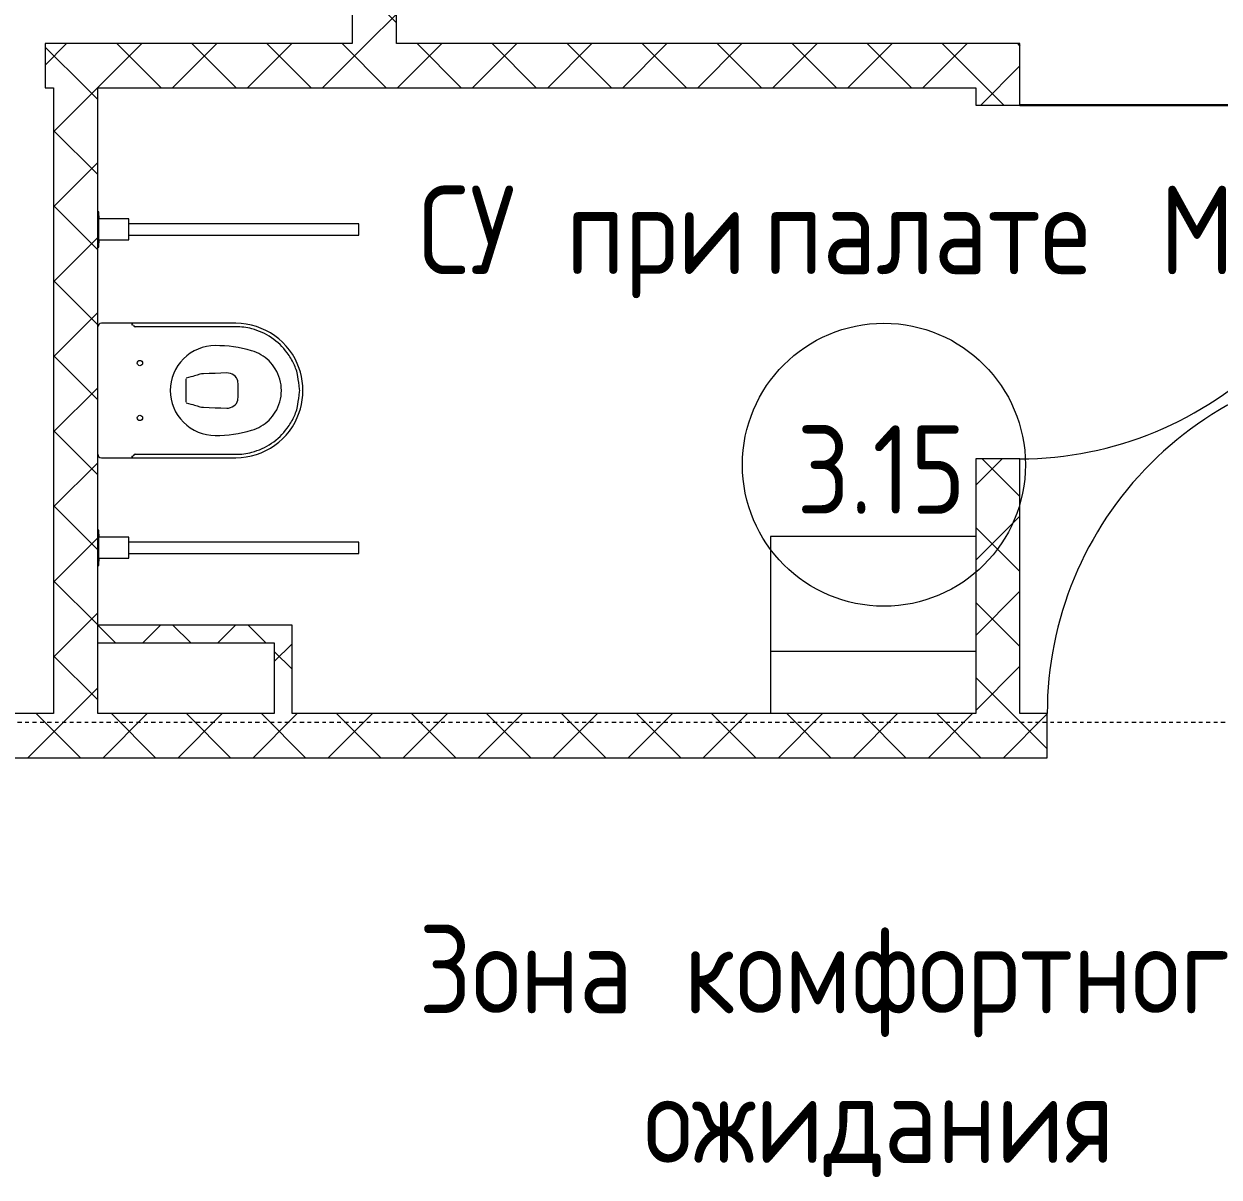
# Model space of a CAD drawing. Header units: millimetres. Extents: x -174154 to -170572, y -111302 to -109817.
# Drawn here: x -173314.34 to -173280.55, y -110861.12 to -110828.52 of the extents above; entities that cross this region are included whole.
import ezdxf

# ---------------------------------------------------------------- set-up
doc = ezdxf.new("R2010")
doc.units = ezdxf.units.MM
doc.linetypes.add('ACAD_ISO02W100', pattern=[15, 12, -3])
doc.linetypes.add('ADSK_Линия сетки', pattern=[21, 12, -3, 3, -3])
for name, color, linetype, lineweight in [('!Подложка', 252, 'ACAD_ISO02W100', 25), ('SANINDUSA', 7, 'Continuous', 9), ('Двери', 7, 'Continuous', 18), ('Марки помещений', 7, 'Continuous', 18), ('Обобщенные модели', 7, 'Continuous', 18), ('Оси', 7, 'Continuous', 9), ('Панель', 7, 'Continuous', 18), ('Сантехнические приборы', 7, 'Continuous', 18), ('Стены разрез', 7, 'Continuous', 40)]:
    doc.layers.add(name, color=color, linetype=linetype, lineweight=lineweight)
doc.styles.add('GOST Common', font='GOST Common.ttf', dxfattribs={"width": 0.9, "height": 250})
pattern_1 = [(45, (30280.00000000015, 12304.99999999978), (-106.0660171779821, 106.0660171779821), []), (135, (30280.00000000015, 12304.99999999978), (-106.0660171779821, -106.0660171779821), [])]

# ---------------------------------------------------------------- blocks, each defined once
blk = doc.blocks.new('AC_Дверь_Однопольная_ПВХ - 960х2080h В О Л-799633-В_АР_ПЭ_03 Этаж')
at = {"layer": 'Панель', "lineweight": 30}
blk.add_line((499.9999999999943, 62.50000000096315), (499.9999999999943, 1062.500000000963), dxfattribs=at)
at = {"layer": 'Панель'}
blk.add_arc((499.9999999999942, 62.50000000096315), 999.9999999999992, 89.99999999999987, 180, dxfattribs=at)
blk = doc.blocks.new('ADSK_Умывальник_Полукруглый_Керамический_ГОСТ 30493-96 - 4-ой величины-129124-В_АР_ПЭ_03 Этаж')
at = {"layer": 'Сантехнические приборы', "lineweight": 9}
for p, q in [((-18777.07246061843, -2914.999999999943), (-18777.07246061844, -3414.999999999946)), ((-18197.07246061843, -2914.999999999945), (-18777.07246061843, -2914.999999999943)), ((-18197.07246061844, -3239.999999999945), (-18777.07246061844, -3239.999999999944))]:
    blk.add_line(p, q, dxfattribs=at)
blk = doc.blocks.new('AC_Дверь_Однопольная_ПВХ - 960х2080h В Вл П с доводчиком-799593-В_АР_ПЭ_03 Этаж')
at = {"layer": 'Панель', "lineweight": 30}
blk.add_line((-500.0000000000111, 62.5000000009599), (-500.0000000000111, 1062.50000000096), dxfattribs=at)
at = {"layer": 'Панель'}
blk.add_arc((-500.000000000011, 62.5000000009599), 1000.000000000001, 3.180554681463517e-14, 90.00000000000017, dxfattribs=at)
blk = doc.blocks.new('Sanitary_Toilets_Sanindusa_New-WC-Care-F-D-Low-Level-Toilet - SanitaSimplesNewWccareDc129011004-639918-В_АР_ПЭ_03 Этаж')
at = {"layer": 'SANINDUSA'}
for p, q in [((72.90087151306633, 635.2174890669789), (62.70699550906687, 631.9981381287276)), ((187.2930044920566, 631.9981381287276), (177.0991284880614, 635.2174890669789)), ((-55.27398889001333, 452.5000000008428), (-55.27398889001333, 168.1330977299406)), ((305.2739888909115, 168.1330977308502), (305.2739888909115, 452.5000000008428))]:
    blk.add_line(p, q, dxfattribs=at)
at = {"layer": 'SANINDUSA', "flags": 128}
for points in [[(184.2724498459292, 623.2943689099723), (179.4979357761071, 624.7070301838609), (174.6515415021505, 625.684960269899), (164.9289575169591, 627.6007532590637), (156.040864044026, 629.3584872688073), (147.1056832100388, 630.9144981419817), (138.1579979830535, 632.1737430028579), (129.1796101150942, 633.0832608478584), (124.9999999998795, 633.3727532469918), (125.058288910956, 633.3693359618491), (124.9416873500815, 633.3693359618491), (120.82038988489, 633.0832608478584), (111.774976602981, 632.1652298689214), (102.7797981308769, 630.8963094189202), (93.89727409290472, 629.3431437059718), (85.07104248393904, 627.6007532590637), (75.34845849806332, 625.684960269899), (70.46460278399269, 624.6977968679116), (65.72755015496902, 623.2943689099723)], [(-64.99999999994736, 452.5000000008428), (-64.99999999994736, 202.6806437718887), (-64.99999999994736, 162.3805060508574), (-64.99999999994736, 72.50000000096168)], [(159.7015708690556, 312.625944614927), (159.7131788729432, 312.6701712620321), (161.4823937419447, 319.3299770360386), (163.2316224280371, 325.6888687620335), (164.7699810561054, 331.0348391540346), (166.3000918930446, 336.1288309109286), (168.7021665280733, 343.7700867660329), (170.8787418898452, 351.1820435529141), (171.9794794920453, 356.0394048698233), (172.4757999178259, 361.2245619309015), (172.9828082028386, 377.5077462199242), (173.5206469889984, 393.8171565540133), (174.0938089789039, 410.3343486788775), (174.6859811249728, 426.8270134928727), (174.4779869908298, 432.2187602529694), (173.4013855458379, 437.498629093915), (171.4846491819276, 442.477703094998), (168.7403023239477, 447.0858573921014), (165.3456911450277, 451.0083794598981), (161.283113062944, 454.2912244808739), (156.9215469058859, 456.6568434248136), (152.2130519150471, 458.2206904900131), (148.6709732570217, 458.8153660300295), (145.0945157561068, 458.9610397820862), (124.9999999998795, 458.8793657019938), (104.905484244107, 458.9610397820862), (101.3290267441061, 458.8153660300295), (97.78694808493715, 458.2206904900131), (93.07845309410271, 456.6568434248136), (88.71688693817944, 454.2912244808739), (84.65430885609575, 451.0083794598981), (81.2596976760409, 447.0858573921014), (78.51535081897059, 442.477703094998), (76.5986144539211, 437.498629093915), (75.52201300892922, 432.2187602529694), (75.31401887501144, 426.8270134928727), (75.90619102085513, 410.3343486788775), (76.47935301099022, 393.8171565540133), (77.01719179805522, 377.5077462199242), (77.52420008215834, 361.2245619309015), (78.0205205079433, 356.0394048698233), (79.12125810991382, 351.1820435529141), (81.2978334730544, 343.7700867660329), (83.69990810808318, 336.1288309109286), (85.23001894411274, 331.0348391540346), (86.76837757195145, 325.6888687620335), (88.51760625895346, 319.3299770360386), (90.28682112704539, 312.6701712620321), (90.29842913207213, 312.625944614927)], [(314.999999999936, 72.50000000096168), (314.999999999936, 162.3805060529019), (314.999999999936, 202.6806437727983), (314.999999999936, 452.5000000008428)], [(158.3120338619853, 312.520116567889), (147.2268626088084, 312.2778832919738), (137.657400220964, 312.1572285900145), (128.0636589509484, 312.0995312938736), (125.0000000080628, 312.0929300790115), (121.9363410490294, 312.0995312938736), (112.3425997799321, 312.1572285900145), (102.7731373909441, 312.2778832919738), (91.68796613823508, 312.520116567889)]]:
    blk.add_lwpolyline(points, dxfattribs=at)
at = {"layer": 'SANINDUSA'}
for centre, radius in [((47.50000000000974, 181.5000000008849), 7.499999999998292), ((202.4999999999788, 181.5000000008849), 7.500000000002643)]:
    blk.add_circle(centre, radius, dxfattribs=at)
for centre, radius, start, end in [((124.9999999998795, 452.5000000008428), 190.0000000000001, 74.08530106812472, 105.9146989318748), ((124.9999999998795, 452.5000000008428), 189.9999999999999, 109.1388113209888, 179.9999999999997), ((135.4213655359858, 437.5009523328738), 198.5167225469054, 115.5810583349096, 126.0176848278108), ((122.6442613379916, 465.4834846579133), 167.7611015713831, 109.8325508169712, 115.7715916426471), ((127.3622638328744, 465.4990058550698), 167.7442871565323, 64.22811042890274, 70.16774710359266), ((124.9999999998795, 452.5000000008428), 190.0000000000002, 0, 70.86118867901051), ((114.6037282759333, 437.5430486439364), 198.4679175664406, 53.98102837691921, 64.42022844973091), ((124.9999999998795, 452.5000000008428), 180.2572564806127, 126.141900767198, 165.5060458425528), ((124.9999999998795, 464.4999529619496), 117.0000000000036, 89.99999999999964, 121.5458849957876), ((124.9999999998795, 464.4999529619496), 117.0000000000038, 58.45411477633111, 89.9999999999997), ((124.9999999998795, 452.5000000008428), 180.257256480613, 14.49395415744667, 53.85809923280164), ((124.9999999998795, 464.4999529619496), 117.0000000000037, 135.5035418329653, 163.7397952942954), ((124.9999999998795, 464.4999529619496), 117.0000000000079, 121.5458849957876, 135.5035418329653), ((124.9999999998795, 464.4999529619496), 117.0000000000124, 44.49645859092544, 58.4541147763311), ((124.9999999998795, 464.4999529619496), 117.0000000000038, 16.26020470570402, 44.49645859092544), ((124.8264112720063, 452.4552799098902), 180.10040571475, 165.4784503243433, 179.9857730923607), ((364.99999999989, 394.4999529620132), 367.0000000000072, 163.7397952942954, 179.9999887702499), ((-115.0000000001309, 394.4999529620132), 367.0000000000034, 1.122974943883814e-05, 16.26020470570403), ((125.0104824319966, 452.4344784179605), 180.2635183662518, 0.02082567568769807, 14.51495090173667), ((124.9999999998795, 394.5000000008517), 127.0000000000016, 179.9999887702501, 269.9999999999997), ((124.9999999998795, 394.5000000008517), 127.0000000000014, 269.9999999999996, 1.122974949735343e-05), ((-61.56057359897374, 162.3634337520962), 3.439468771480958, 179.715602969255, 283.8438516623208), ((-55.87773410491766, 159.3851540199639), 4.873264947958272, 120.6297999501828, 184.2514983593225), ((-60.22643316112536, 168.1661332179996), 4.952554451131515, 292.1318799192277, 359.6178117556594), ((310.2264331608844, 168.1661332189092), 4.952554451131561, 180.3821882443399, 247.8681200807712), ((305.8777341051315, 159.3851540220084), 4.873264947958259, 355.7485016406769, 59.37020004981706), ((311.5514071549745, 162.3750737490527), 3.44859712357738, 256.3502918036463, 0.09025356253062672), ((-54.99999999995396, 72.50000000096168), 9.99999999999773, 179.9999999999999, 269.9999999999997), ((304.9999999999426, 72.50000000096168), 10.00000000000205, 269.9999999999996, 0)]:
    blk.add_arc(centre, radius, start, end, dxfattribs=at)
blk = doc.blocks.new('Mediclinics_Vertical stainless steel swing grab bar_BG0900x - BG0900C-228125-В_АР_ПЭ_03 Этаж')
at = {"layer": 'Обобщенные модели'}
for p, q in [((-7414.986845715097, -7924.136058731416), (-7414.986845715092, -8574.12807721732)), ((-7382.986845715098, -7924.136058731416), (-7414.986845715097, -7924.136058731416)), ((-7382.986845715092, -8574.12807721732), (-7382.986845715098, -7924.136058731416)), ((-7428.486845715087, -8574.12807721732), (-7428.486845715087, -8659.136058731403)), ((-7369.486845715086, -8574.12807721732), (-7428.486845715087, -8574.12807721732)), ((-7369.486845715086, -8659.136058731403), (-7369.486845715086, -8574.12807721732)), ((-7448.986845715091, -8659.136058731403), (-7448.986845715091, -8662.136058731434)), ((-7348.9868457151, -8659.136058731403), (-7448.986845715091, -8659.136058731403)), ((-7430.736845715099, -8659.136058731403), (-7437.236845715098, -8659.136058731403)), ((-7437.236845715098, -8659.136058731403), (-7430.736845715099, -8659.136058731403)), ((-7430.736845715099, -8659.136058731403), (-7437.236845715098, -8659.136058731403)), ((-7437.236845715098, -8659.136058731403), (-7430.736845715099, -8659.136058731403)), ((-7430.736845715099, -8659.136058731403), (-7437.236845715098, -8659.136058731403)), ((-7437.236845715098, -8659.136058731403), (-7430.736845715099, -8659.136058731403)), ((-7360.736845715098, -8659.136058731403), (-7367.236845715098, -8659.136058731403)), ((-7367.236845715098, -8659.136058731403), (-7360.736845715098, -8659.136058731403)), ((-7360.736845715098, -8659.136058731403), (-7367.236845715098, -8659.136058731403)), ((-7367.236845715098, -8659.136058731403), (-7360.736845715098, -8659.136058731403)), ((-7360.736845715098, -8659.136058731403), (-7367.236845715098, -8659.136058731403)), ((-7367.236845715098, -8659.136058731403), (-7360.736845715098, -8659.136058731403)), ((-7348.9868457151, -8662.136058731434), (-7348.9868457151, -8659.136058731403))]:
    blk.add_line(p, q, dxfattribs=at)
blk = doc.blocks.new('ADSK_Марка_Помещение_2_ГОСТ21-501-2011 - Имя и Категория-86712-В_АР_ПЭ_03 Этаж')
at = {"layer": 'Марки помещений'}
blk.add_circle((1.928857696959173e-16, -1.244575859722303e-16), 4.000000000000004, dxfattribs=at)
blk = doc.blocks.new('A$C7b4e20c5')
at = {"layer": 'Стены разрез', "lineweight": 20, "true_color": 0x636466}
h = blk.add_hatch(dxfattribs=at)
h.set_pattern_fill('FP_1', color=251, style=0, pattern_type=2)
h.set_pattern_definition(pattern_1)
h.paths.add_polyline_path([(10320, 10783.49999999984), (10445, 10783.49999999984), (10445.00000000001, 14269.99999999984), (10320, 14269.99999999984), (10320, 10874.87530452323)])
h = blk.add_hatch(dxfattribs=at)
h.set_pattern_fill('FP_1', color=251, style=0, pattern_type=2)
h.set_pattern_definition(pattern_1)
h.paths.add_polyline_path([(12082.9275393817, 10658.49999999983), (12082.9275393817, 10783.49999999984), (9452.499999999993, 10783.49999999985), (9452.499999999993, 10658.49999999984), (10636.58171097556, 10658.49999999984)])
h = blk.add_hatch(dxfattribs=at)
h.set_pattern_fill('FP_1', color=251, style=0, pattern_type=2)
h.set_pattern_definition(pattern_1)
h.paths.add_polyline_path([(12082.92753938169, 8889.999999999836), (12207.92753938169, 8889.999999999836), (12207.92753938169, 9609.999999999838), (12082.92753938169, 9609.999999999838)])
h.paths.add_polyline_path([(12138.85495140086, 10609.99999999985), (12207.92753938169, 10609.99999999985), (12207.92753938169, 10783.49999999984), (12082.9275393817, 10783.49999999984), (12082.9275393817, 10609.99999999985)])
h = blk.add_hatch(dxfattribs=at)
h.set_pattern_fill('FP_1', color=251, style=0, pattern_type=2)
h.set_pattern_definition(pattern_1)
h.paths.add_polyline_path([(9600.999999999985, 8889.999999999845), (9600.999999999993, 10658.49999999984), (9475.999999999985, 10658.49999999984), (9475.999999999982, 8889.999999999845)])
h = blk.add_hatch(dxfattribs=at)
h.set_pattern_fill('FP_1', color=251, style=0, pattern_type=2)
h.set_pattern_definition(pattern_1)
h.paths.add_polyline_path([(10150.00024555408, 9089.999999999844), (10150.00024555408, 9139.99999999984), (9600.000245554082, 9139.999999999849), (9600.000245554082, 9089.999999999853), (10100.00024555408, 9089.999999999853)])
h = blk.add_hatch(dxfattribs=at)
h.set_pattern_fill('FP_1', color=251, style=0, pattern_type=2)
h.set_pattern_definition(pattern_1)
h.paths.add_polyline_path([(10150.00024555408, 8889.999999999836), (10150.00024555408, 9089.999999999844), (10100.00024555408, 9089.999999999844), (10100.00024555408, 8889.999999999836)])
h = blk.add_hatch(dxfattribs=at)
h.set_pattern_fill('FP_1', color=251, style=0, pattern_type=2)
h.set_pattern_definition(pattern_1)
h.paths.add_polyline_path([(14930.00000110864, 8764.999999999822), (14930.00000110864, 8889.999999999829), (13285.00000931538, 8889.999999999829), (13285.00000931538, 8764.999999999822), (13430.00000851604, 8764.999999999822)])
h.paths.add_polyline_path([(12138.85495140086, 8764.99999999983), (12285.00000931539, 8764.99999999983), (12285.00000931539, 8889.999999999836), (9244.999999999985, 8889.999999999845), (9244.999999999985, 8764.99999999984)])
h.paths.add_polyline_path([(8244.999999999982, 8764.99999999984), (8244.999999999982, 8889.999999999845), (5354.999999999975, 8889.999999999854), (5354.999999999975, 8764.999999999847)])
h.paths.add_polyline_path([(4354.999999999975, 8764.999999999858), (4354.999999999975, 8889.999999999864), (3654.999999999971, 8889.999999999864), (3654.999999999971, 8764.999999999858)])
h.paths.add_polyline_path([(2429.999999999989, 8764.999999999858), (2654.999999999971, 8764.999999999858), (2654.999999999971, 8889.999999999864), (409.9999999999891, 8889.999999999873), (409.9999999999891, 8764.999999999865), (429.9999999999891, 8764.999999999865)])
at = {"layer": 'Оси', "linetype": 'ADSK_Линия сетки'}
blk.add_line((32780.00000000002, 8864.999999999767), (-1856.358330931362, 8864.99999999988), dxfattribs=at)
at = {"layer": 'Стены разрез', "color": 251, "lineweight": 20, "true_color": 0x636466}
for p, q in [((10320.00000000002, 14249.99999999984), (10320.00000000002, 10783.49999999984)), ((10445.00000000002, 10783.49999999984), (10445.00000000003, 14249.99999999984)), ((10320.00000000002, 10783.49999999984), (9452.500000000011, 10783.49999999984)), ((9452.500000000011, 10783.49999999984), (9452.500000000011, 10658.49999999984)), ((12207.92753938171, 10783.49999999983), (10445.00000000002, 10783.49999999984)), ((12207.92753938171, 10609.99999999984), (12207.92753938171, 10783.49999999983)), ((9452.500000000011, 10658.49999999984), (9476.000000000007, 10658.49999999984)), ((9476.000000000007, 10658.49999999984), (9476.000000000004, 8889.999999999844)), ((9601.000000000007, 10658.49999999984), (12082.92753938171, 10658.49999999983)), ((9601.000000000004, 8889.999999999844), (9601.000000000007, 10658.49999999984)), ((12082.92753938171, 10658.49999999983), (12082.92753938171, 10609.99999999984)), ((12082.92753938171, 10609.99999999984), (12207.92753938171, 10609.99999999984)), ((12207.92753938171, 9609.999999999844), (12082.92753938171, 9609.999999999844)), ((12082.92753938171, 9609.999999999844), (12082.92753938171, 8889.999999999834)), ((12207.92753938171, 8889.999999999834), (12207.92753938171, 9609.999999999844)), ((10150.0002455541, 9139.999999999849), (9600.0002455541, 9139.99999999985)), ((9600.0002455541, 9139.99999999985), (9600.0002455541, 9089.99999999985)), ((10150.0002455541, 8889.99999999984), (10150.0002455541, 9139.999999999849)), ((9600.0002455541, 9089.99999999985), (10100.0002455541, 9089.999999999849)), ((10100.0002455541, 9089.999999999849), (10100.0002455541, 8889.99999999984)), ((9476.000000000004, 8889.999999999844), (9245.000000000004, 8889.999999999844)), ((10100.0002455541, 8889.99999999984), (9601.000000000004, 8889.999999999844)), ((12082.92753938171, 8889.999999999834), (10150.0002455541, 8889.99999999984)), ((12285.0000093154, 8889.999999999834), (12207.92753938171, 8889.999999999834)), ((12285.0000093154, 8764.999999999833), (12285.0000093154, 8889.999999999834)), ((9245.000000000004, 8764.999999999844), (12285.0000093154, 8764.999999999833))]:
    blk.add_line(p, q, dxfattribs=at)
at = {"layer": 'Двери', "color": 251, "lineweight": 20, "true_color": 0x636466, "rotation": 269.9999999999999}
blk.add_blockref('AC_Дверь_Однопольная_ПВХ - 960х2080h В Вл П с доводчиком-799593-В_АР_ПЭ_03 Этаж', (12145.42753938171, 10109.99999999983), dxfattribs=at)
at = {"layer": 'Двери', "color": 251, "lineweight": 20, "true_color": 0x636466}
blk.add_blockref('AC_Дверь_Однопольная_ПВХ - 960х2080h В О Л-799633-В_АР_ПЭ_03 Этаж', (12785.00000931541, 8827.499999999833), dxfattribs=at)
at = {"layer": 'Марки помещений', "color": 251, "lineweight": 20, "true_color": 0x636466, "xscale": 99.99999999999993, "yscale": 99.99999999999993, "zscale": 99.99999999999993}
blk.add_blockref('ADSK_Марка_Помещение_2_ГОСТ21-501-2011 - Имя и Категория-86712-В_АР_ПЭ_03 Этаж', (11823.32401307037, 9593.17150411689), dxfattribs=at)
at = {"layer": 'Обобщенные модели', "color": 251, "lineweight": 20, "true_color": 0x636466, "rotation": 270.0000000000001}
for p in [(18263.13605873142, 2859.513154284785), (18263.13605873141, 1959.513154284787)]:
    blk.add_blockref('Mediclinics_Vertical stainless steel swing grab bar_BG0900x - BG0900C-228125-В_АР_ПЭ_03 Этаж', p, dxfattribs=at)
at = {"layer": 'Сантехнические приборы', "color": 251, "lineweight": 20, "true_color": 0x636466, "rotation": 269.9999999999998}
blk.add_blockref('Sanitary_Toilets_Sanindusa_New-WC-Care-F-D-Low-Level-Toilet - SanitaSimplesNewWccareDc129011004-639918-В_АР_ПЭ_03 Этаж', (9538.500000000011, 9927.999999999833), dxfattribs=at)
at = {"layer": 'Сантехнические приборы', "color": 251, "lineweight": 20, "true_color": 0x636466}
blk.add_blockref('ADSK_Умывальник_Полукруглый_Керамический_ГОСТ 30493-96 - 4-ой величины-129124-В_АР_ПЭ_03 Этаж', (30280.00000000015, 12304.99999999978), dxfattribs=at)
at = {"layer": 'Марки помещений', "color": 251, "lineweight": 20, "true_color": 0x636466, "char_height": 249.9999999999997, "attachment_point": 1, "style": 'GOST Common'}
for s, insert, width in [('СУ', (10507.81073994396, 10381.83735898676), 411.2656874999996), ('МГН', (12603.31073994396, 10381.83735898676), 656.5820624999997), ('при', (10924.52948994396, 10381.83735898676), 584.4301874999994), ('палате', (11484.12323994396, 10381.83735898676), 1262.657812499999), ('3.15', (11576.56073994396, 9704.563595712178), 606.0757499999993), ('Зона', (10507.81073994396, 8292.598587450226), 815.3161874999992), ('комфортного', (11257.90448994396, 8292.598587450226), 2265.568874999998), ('ожидания', (11144.79511494396, 7869.265254116892), 1630.632374999999)]:
    blk.add_mtext(s, dxfattribs=dict(at, insert=insert, width=width))

msp = doc.modelspace()

# ---------------------------------------------------------------- block references
at = {"layer": '!Подложка', "ltscale": 20, "xscale": 0.01, "yscale": 0.01, "zscale": 0.01}
msp.add_blockref('A$C7b4e20c5', (-173408.2590086565, -110936.9123824751), dxfattribs=at)

doc.saveas('drawing.dxf')
